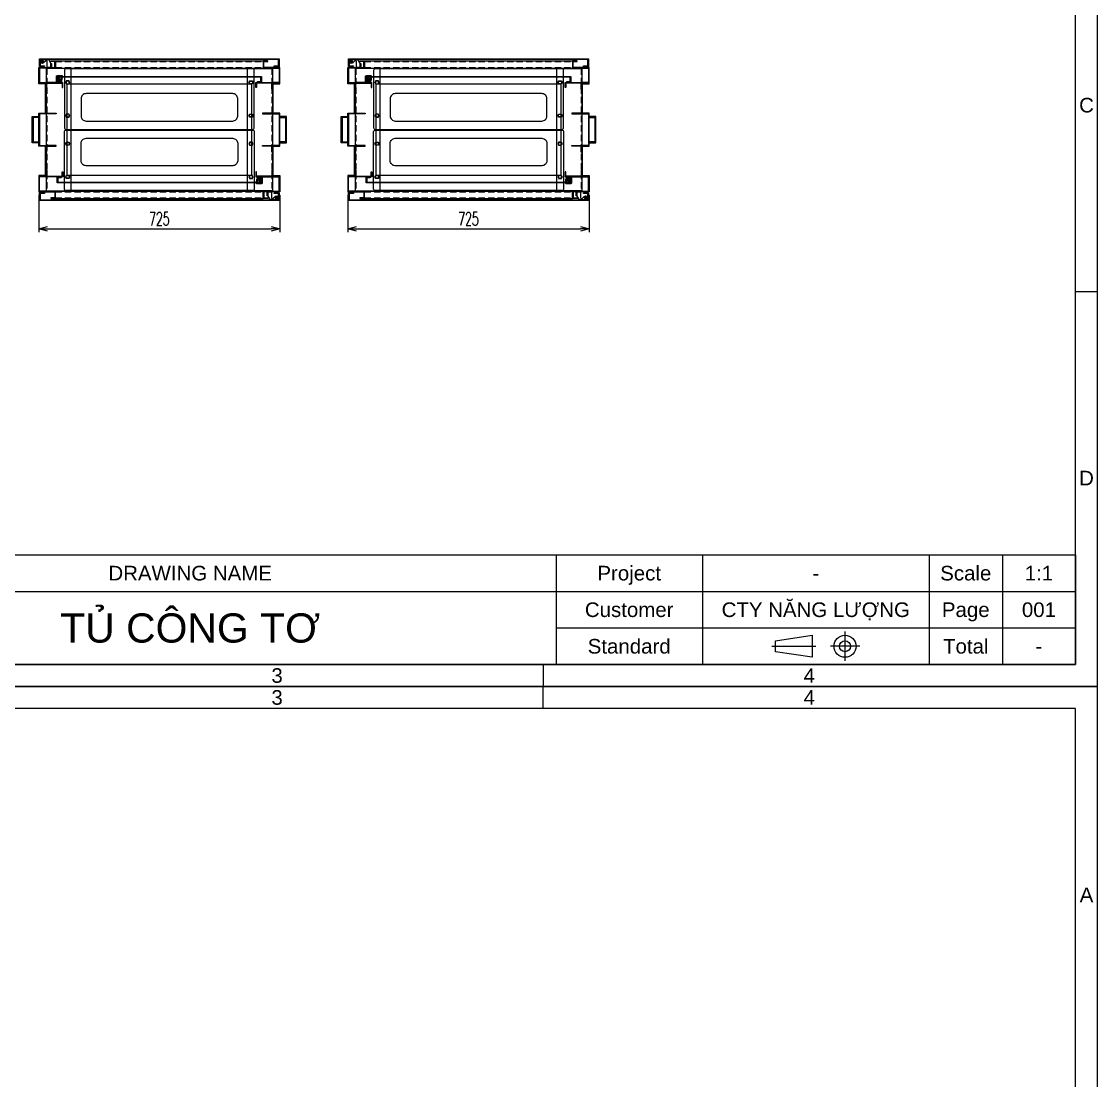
# Model space of a CAD drawing. Header units: millimetres. Extents: x -33730 to 17150, y -76829 to -27437.
# Drawn here: x -3905 to -670, y -59369 to -56183 of the extents above; entities that cross this region are included whole.
import ezdxf
from ezdxf.enums import TextEntityAlignment as Align

# ---------------------------------------------------------------- set-up
doc = ezdxf.new("R2010")
doc.units = ezdxf.units.MM
doc.header["$LTSCALE"] = 3
doc.linetypes.add('ACAD_ISO04W100', pattern=[30, 24, -3, 0, -3])
doc.linetypes.add('HIDDEN', pattern=[9.525, 6.35, -3.175])
for name, color, linetype in [('@.TEXT', 7, 'Continuous'), ('@.VISIBLE', 7, 'Continuous'), ('centerline', 6, 'ACAD_ISO04W100'), ('EQUIPMENT', 4, 'Continuous'), ('equipments', 2, 'Continuous'), ('S-DIM', 7, 'Continuous')]:
    doc.layers.add(name, color=color, linetype=linetype)
doc.styles.add('Ann_w01', font='romans.shx', dxfattribs={"width": 0.6, "bigfont": 'chineset.shx'})
doc.styles.add('Arial', font='arial.ttf')
doc.dimstyles.new('Dim 01_SC20', dxfattribs={"dimscale": 20, "dimtxt": 2, "dimasz": 1.3, "dimexe": 0.5, "dimexo": 0.5, "dimgap": 0.5, "dimtad": 1, "dimdec": 1, "dimzin": 12, "dimdsep": 46, "dimtxsty": 'Ann_w01', "dimblk": 'OPEN30', "dimcen": 1.5, "dimclrd": 6, "dimclre": 6, "dimclrt": 3, "dimadec": 1, "dimazin": 3, "dimtm": 1e-09, "dimtfac": 1, "dimtdec": 1, "dimtix": 1, "dimtmove": 0, "dimatfit": 3, "dimldrblk": 'OPEN30', "dimfxl": 1, "dimtolj": 1, "dimlwd": 0, "dimlwe": 0, "dimarcsym": 0})

# ---------------------------------------------------------------- blocks, each defined once
blk = doc.blocks.new('_Open30')
at = {"color": 0, "linetype": 'ByBlock', "lineweight": -2}
for p, q in [((-1, 0.27), (0, 0)), ((0, 0), (-1, -0.27)), ((0, 0), (-1, 0))]:
    blk.add_line(p, q, dxfattribs=at)
blk = doc.blocks.new('*D1522')
at = {"layer": 'Defpoints', "color": 0, "transparency": 16777216}
for p in [(-2923.6, -56696.3), (-2198.6, -56696.3), (-2198.6, -56806.9)]:
    blk.add_point(p, dxfattribs=at)
at = {"layer": 'S-DIM', "color": 6, "lineweight": 0, "transparency": 16777216}
for p, q in [((-2923.6, -56706.3), (-2923.6, -56816.9)), ((-2198.6, -56706.3), (-2198.6, -56816.9)), ((-2897.6, -56806.9), (-2224.6, -56806.9))]:
    blk.add_line(p, q, dxfattribs=at)
at = {"layer": 'S-DIM', "color": 6, "lineweight": 0, "transparency": 16777216, "xscale": 26, "yscale": 26, "zscale": 26, "rotation": 180}
blk.add_blockref('_Open30', (-2923.6, -56806.9), dxfattribs=at)
at = {"layer": 'S-DIM', "color": 6, "lineweight": 0, "transparency": 16777216, "xscale": 26, "yscale": 26, "zscale": 26}
blk.add_blockref('_Open30', (-2198.6, -56806.9), dxfattribs=at)
at = {"layer": 'S-DIM', "color": 3, "transparency": 16777216, "insert": (-2561.1, -56776.9), "char_height": 40, "attachment_point": 5, "style": 'Ann_w01'}
blk.add_mtext('\\A1;725', dxfattribs=at)
blk = doc.blocks.new('HL011-1 Top')
at = {"layer": 'centerline'}
for p, q in [((-20.3, 18.5), (-20.3, 16.5)), ((-3.8, 0), (4.2, 0)), ((0.2, 4), (0.2, -4))]:
    blk.add_line(p, q, dxfattribs=at)
at = {"layer": 'EQUIPMENT'}
for points in [[(-26, 17.5), (-26, 5.8, 0.131652), (-25.9, 5.3), (-26, 5.5), (-28, 5.5), (-28, 17.5), (-15, 17.5), (-15, 0, 0.414214), (-13, -2), (-10.3, -2)], [(-9.9, -3), (-10.3, -2), (-4, 4.2, -1.496606), (0.2, -6), (-19.3, -6), (-20.5, -6), (-20.5, -4), (-20.5, -4)]]:
    blk.add_lwpolyline(points, format="xyb", dxfattribs=at)
blk.add_lwpolyline([(-25.9, 5.3), (-19.3, -6), (-18.8, -5)], dxfattribs=at)
blk.add_circle((0.2, 0), 3.5, dxfattribs=at)
blk = doc.blocks.new('HL003-2 Top')
at = {"layer": 'centerline'}
blk.add_line((-1.6, 14.6), (-1.6, 2.6), dxfattribs=at)
for points in [[(3.5, 0), (-3.5, 0)], [(0, -3.5), (0, 3.5)]]:
    blk.add_lwpolyline(points, dxfattribs=at)
at = {"layer": 'EQUIPMENT'}
blk.add_line((7.2, 10.2), (5.2, 12.1), dxfattribs=at)
for points in [[(-6.3, 8.8), (-6.3, 9.9), (-9.8, 11.9), (-9.8, 13.6), (5.7, 13.6), (5.7, 11.3), (7.2, 10.2), (7.2, -5.4, -0.414214), (5.2, -7.4), (-9.3, -7.4), (-10.8, -5.2), (4.2, -5.2, 0.414214), (5.2, -4.2), (5.2, 12.1), (-9.8, 12.1)], [(-6.8, -3), (0, -3, 1), (0, 3), (-8, 3), (-7.4, 2.4, -0.414214), (-7.4, 0, 0.414214), (-7.4, -2.4), (-6.8, -3)]]:
    blk.add_lwpolyline(points, format="xyb", dxfattribs=at)
for points in [[(-7.3, -5.2), (-7.3, -2.9), (-10.8, -2.9), (-9.3, 1.8), (-9.3, 5.6), (-6.3, 8.8)], [(-4.6, 4.1), (-4.6, 13.6)], [(-4.1, 4.1), (-4.1, 13.6)], [(0.9, 4.1), (0.9, 13.6)], [(1.4, 4.1), (1.4, 13.6)]]:
    blk.add_lwpolyline(points, dxfattribs=at)
blk.add_lwpolyline([(-4.6, 4.1), (1.4, 4.1), (-1.6, 3.6)], close=True, dxfattribs=at)
blk = doc.blocks.new('*D1520')
at = {"layer": 'Defpoints', "color": 0, "transparency": 16777216}
for p in [(-3853.2, -56696.3), (-3128.2, -56696.3), (-3128.2, -56806.9)]:
    blk.add_point(p, dxfattribs=at)
at = {"layer": 'S-DIM', "color": 6, "lineweight": 0, "transparency": 16777216}
for p, q in [((-3853.2, -56706.3), (-3853.2, -56816.9)), ((-3128.2, -56706.3), (-3128.2, -56816.9)), ((-3827.2, -56806.9), (-3154.2, -56806.9))]:
    blk.add_line(p, q, dxfattribs=at)
at = {"layer": 'S-DIM', "color": 6, "lineweight": 0, "transparency": 16777216, "xscale": 26, "yscale": 26, "zscale": 26, "rotation": 180}
blk.add_blockref('_Open30', (-3853.2, -56806.9), dxfattribs=at)
at = {"layer": 'S-DIM', "color": 6, "lineweight": 0, "transparency": 16777216, "xscale": 26, "yscale": 26, "zscale": 26}
blk.add_blockref('_Open30', (-3128.2, -56806.9), dxfattribs=at)
at = {"layer": 'S-DIM', "color": 3, "transparency": 16777216, "insert": (-3490.7, -56776.9), "char_height": 40, "attachment_point": 5, "style": 'Ann_w01'}
blk.add_mtext('\\A1;725', dxfattribs=at)
blk = doc.blocks.new('Standard ISO')
at = {"color": 6}
for p, q in [((4, -2), (4, 2)), ((-6, 0), (0, 0)), ((6, 0), (2, 0))]:
    blk.add_line(p, q, dxfattribs=at)
blk.add_lwpolyline([(-0.5, 1.5), (-0.5, -1.5), (-5.5, -0.75), (-5.5, 0.75), (-0.5, 1.5)])
for radius in [1.5, 0.75]:
    blk.add_circle((4, 0), radius)
blk = doc.blocks.new('KHUNG BAN VE (Made by Tung)')
at = {"layer": '@.VISIBLE', "color": 8}
for p, q in [((221.25, 207), (221.25, 210)), ((294, 54), (297, 54)), ((223, 18), (223, 3)), ((243, 18), (243, 3)), ((274, 18), (274, 3)), ((284, 18), (284, 3)), ((123, 13), (294, 13)), ((223, 8), (294, 8)), ((221.25, 3), (221.25, 0))]:
    blk.add_line(p, q, dxfattribs=at)
for points in [[(0, 0), (297, 0), (297, 210), (0, 210)], [(3, 3), (294, 3), (294, 207), (3, 207)], [(3, 18), (294, 18), (294, 3), (3, 3)]]:
    blk.add_lwpolyline(points, close=True, dxfattribs=at)
blk.add_blockref('Standard ISO', (258.5, 5.5))
at = {"layer": '@.TEXT', "color": 1, "style": 'Arial'}
for s, p in [('3', (184.875, 208.5)), ('4', (257.625, 208.5)), ('A', (295.5, 181.5)), ('C', (295.5, 79.5)), ('D', (295.5, 28.5)), ('3', (184.875, 1.5)), ('4', (257.625, 1.5))]:
    blk.add_text(s, height=2, dxfattribs=at).set_placement(p, align=Align.MIDDLE_CENTER)
at = {"layer": '@.TEXT', "color": 2, "style": 'Arial'}
for s, p in [('DRAWING NAME', (173, 15.5)), ('Project', (233, 15.5)), ('Scale', (279, 15.5)), ('Customer', (233, 10.5)), ('Page', (279, 10.5)), ('Standard', (233, 5.5)), ('Total', (279, 5.5))]:
    blk.add_text(s, height=2, dxfattribs=at).set_placement(p, align=Align.MIDDLE_CENTER)
at = {"layer": '@.TEXT', "color": 1, "style": 'Arial'}
for tag, height, p in [('DESIGNER_NAME', 2, (38, 15.5)), ('PROJECT_CODE', 2, (258.5, 15.5)), ('SCALE', 2, (289, 15.5)), ('APPROVED_NAME', 2, (38, 10.5)), ('CUSTOMER_NAME', 2, (258.5, 10.5)), ('PAGE', 2, (289, 10.5)), ('DRAWING_NAME', 4, (173, 8)), ('TOTAL', 2, (289, 5.5))]:
    blk.add_attdef(tag, text='', height=height, dxfattribs=at).set_placement(p, align=Align.MIDDLE_CENTER)

msp = doc.modelspace()

# ---------------------------------------------------------------- linework, layer by layer
at = {"layer": '@.VISIBLE', "color": 252}
for p, q in [((-3803.23, -56301.26), (-3178.23, -56301.26)), ((-2873.6, -56301.26), (-2248.6, -56301.26)), ((-3803.23, -56323.26), (-3178.23, -56323.26)), ((-2873.6, -56323.26), (-2248.6, -56323.26)), ((-3803.23, -56694.26), (-3178.23, -56694.26)), ((-2873.6, -56694.26), (-2248.6, -56694.26)), ((-3803.23, -56716.26), (-3178.23, -56716.26)), ((-2873.6, -56716.26), (-2248.6, -56716.26))]:
    msp.add_line(p, q, dxfattribs=at)
at = {"layer": '@.VISIBLE', "color": 252, "linetype": 'HIDDEN'}
for p, q in [((-3803.23, -56303.26), (-3178.23, -56303.26)), ((-3803.23, -56321.26), (-3178.23, -56321.26)), ((-2873.6, -56303.26), (-2248.6, -56303.26)), ((-2873.6, -56321.26), (-2248.6, -56321.26)), ((-3803.23, -56696.26), (-3178.23, -56696.26)), ((-2873.6, -56696.26), (-2248.6, -56696.26)), ((-3803.23, -56714.26), (-3178.23, -56714.26)), ((-2873.6, -56714.26), (-2248.6, -56714.26))]:
    msp.add_line(p, q, dxfattribs=at)
at = {"layer": '@.VISIBLE', "color": 6, "linetype": 'HIDDEN'}
for p, q in [((-3829.23, -56324.26), (-3829.23, -56693.26)), ((-3152.23, -56324.26), (-3152.23, -56693.26)), ((-2899.6, -56324.26), (-2899.6, -56693.26)), ((-2222.6, -56324.26), (-2222.6, -56693.26))]:
    msp.add_line(p, q, dxfattribs=at)
at = {"layer": '@.VISIBLE', "color": 151}
for p, q in [((-3811.23, -56460.76), (-3811.23, -56458.76)), ((-3170.23, -56460.76), (-3170.23, -56458.76)), ((-2881.6, -56460.76), (-2881.6, -56458.76)), ((-2240.6, -56460.76), (-2240.6, -56458.76)), ((-3811.23, -56556.76), (-3811.23, -56558.76)), ((-3170.23, -56556.76), (-3170.23, -56558.76)), ((-2881.6, -56556.76), (-2881.6, -56558.76)), ((-2240.6, -56556.76), (-2240.6, -56558.76))]:
    msp.add_line(p, q, dxfattribs=at)
at = {"layer": '@.VISIBLE'}
for points in [[(-3833.23, -56371.26), (-3853.23, -56371.26), (-3853.23, -56321.26), (-3805.23, -56321.26), (-3805.23, -56303.26), (-3817.23, -56303.26), (-3817.23, -56301.26), (-3803.23, -56301.26), (-3803.23, -56323.26), (-3851.23, -56323.26), (-3851.23, -56369.26), (-3833.23, -56369.26)], [(-3148.23, -56371.26), (-3128.23, -56371.26), (-3128.23, -56321.26), (-3176.23, -56321.26), (-3176.23, -56303.26), (-3164.23, -56303.26), (-3164.23, -56301.26), (-3178.23, -56301.26), (-3178.23, -56323.26), (-3130.23, -56323.26), (-3130.23, -56369.26), (-3148.23, -56369.26)], [(-2903.6, -56371.26), (-2923.6, -56371.26), (-2923.6, -56321.26), (-2875.6, -56321.26), (-2875.6, -56303.26), (-2887.6, -56303.26), (-2887.6, -56301.26), (-2873.6, -56301.26), (-2873.6, -56323.26), (-2921.6, -56323.26), (-2921.6, -56369.26), (-2903.6, -56369.26)], [(-2218.6, -56371.26), (-2198.6, -56371.26), (-2198.6, -56321.26), (-2246.6, -56321.26), (-2246.6, -56303.26), (-2234.6, -56303.26), (-2234.6, -56301.26), (-2248.6, -56301.26), (-2248.6, -56323.26), (-2200.6, -56323.26), (-2200.6, -56369.26), (-2218.6, -56369.26)], [(-3768.23, -56371.26), (-3213.23, -56371.26), (-3213.23, -56646.26), (-3768.23, -56646.26)], [(-2838.6, -56371.26), (-2283.6, -56371.26), (-2283.6, -56646.26), (-2838.6, -56646.26)], [(-3853.23, -56548.76), (-3873.23, -56548.76), (-3873.23, -56468.76), (-3853.23, -56468.76), (-3853.23, -56471.76), (-3870.23, -56471.76), (-3870.23, -56545.76), (-3853.23, -56545.76)], [(-3128.23, -56548.76), (-3108.23, -56548.76), (-3108.23, -56468.76), (-3128.23, -56468.76), (-3128.23, -56471.76), (-3111.23, -56471.76), (-3111.23, -56545.76), (-3128.23, -56545.76)], [(-2923.6, -56548.76), (-2943.6, -56548.76), (-2943.6, -56468.76), (-2923.6, -56468.76), (-2923.6, -56471.76), (-2940.6, -56471.76), (-2940.6, -56545.76), (-2923.6, -56545.76)], [(-2198.6, -56548.76), (-2178.6, -56548.76), (-2178.6, -56468.76), (-2198.6, -56468.76), (-2198.6, -56471.76), (-2181.6, -56471.76), (-2181.6, -56545.76), (-2198.6, -56545.76)], [(-3833.23, -56646.26), (-3853.23, -56646.26), (-3853.23, -56696.26), (-3805.23, -56696.26), (-3805.23, -56714.26), (-3817.23, -56714.26), (-3817.23, -56716.26), (-3803.23, -56716.26), (-3803.23, -56694.26), (-3851.23, -56694.26), (-3851.23, -56648.26), (-3833.23, -56648.26)], [(-3148.23, -56646.26), (-3128.23, -56646.26), (-3128.23, -56696.26), (-3176.23, -56696.26), (-3176.23, -56714.26), (-3164.23, -56714.26), (-3164.23, -56716.26), (-3178.23, -56716.26), (-3178.23, -56694.26), (-3130.23, -56694.26), (-3130.23, -56648.26), (-3148.23, -56648.26)], [(-2903.6, -56646.26), (-2923.6, -56646.26), (-2923.6, -56696.26), (-2875.6, -56696.26), (-2875.6, -56714.26), (-2887.6, -56714.26), (-2887.6, -56716.26), (-2873.6, -56716.26), (-2873.6, -56694.26), (-2921.6, -56694.26), (-2921.6, -56648.26), (-2903.6, -56648.26)], [(-2218.6, -56646.26), (-2198.6, -56646.26), (-2198.6, -56696.26), (-2246.6, -56696.26), (-2246.6, -56714.26), (-2234.6, -56714.26), (-2234.6, -56716.26), (-2248.6, -56716.26), (-2248.6, -56694.26), (-2200.6, -56694.26), (-2200.6, -56648.26), (-2218.6, -56648.26)]]:
    msp.add_lwpolyline(points, close=True, dxfattribs=at)
at = {"layer": '@.VISIBLE', "color": 4}
for points in [[(-3836.23, -56318.76), (-3851.23, -56318.76), (-3851.23, -56295.76), (-3130.23, -56295.76), (-3130.23, -56318.76), (-3145.23, -56318.76), (-3145.23, -56316.76), (-3132.23, -56316.76), (-3132.23, -56297.76), (-3849.23, -56297.76), (-3849.23, -56316.76), (-3836.23, -56316.76)], [(-2906.6, -56318.76), (-2921.6, -56318.76), (-2921.6, -56295.76), (-2200.6, -56295.76), (-2200.6, -56318.76), (-2215.6, -56318.76), (-2215.6, -56316.76), (-2202.6, -56316.76), (-2202.6, -56297.76), (-2919.6, -56297.76), (-2919.6, -56316.76), (-2906.6, -56316.76)], [(-3786.23, -56365.46), (-3798.23, -56365.46), (-3798.23, -56348.46), (-3183.23, -56348.46), (-3183.23, -56365.46), (-3195.23, -56365.46), (-3195.23, -56363.46), (-3185.23, -56363.46), (-3185.23, -56350.46), (-3796.23, -56350.46), (-3796.23, -56363.46), (-3786.23, -56363.46)], [(-2856.6, -56365.46), (-2868.6, -56365.46), (-2868.6, -56348.46), (-2253.6, -56348.46), (-2253.6, -56365.46), (-2265.6, -56365.46), (-2265.6, -56363.46), (-2255.6, -56363.46), (-2255.6, -56350.46), (-2866.6, -56350.46), (-2866.6, -56363.46), (-2856.6, -56363.46)], [(-3195.23, -56652.06), (-3183.23, -56652.06), (-3183.23, -56669.06), (-3798.23, -56669.06), (-3798.23, -56652.06), (-3786.23, -56652.06), (-3786.23, -56654.06), (-3796.23, -56654.06), (-3796.23, -56667.06), (-3185.23, -56667.06), (-3185.23, -56654.06), (-3195.23, -56654.06)], [(-2265.6, -56652.06), (-2253.6, -56652.06), (-2253.6, -56669.06), (-2868.6, -56669.06), (-2868.6, -56652.06), (-2856.6, -56652.06), (-2856.6, -56654.06), (-2866.6, -56654.06), (-2866.6, -56667.06), (-2255.6, -56667.06), (-2255.6, -56654.06), (-2265.6, -56654.06)], [(-3145.23, -56698.76), (-3130.23, -56698.76), (-3130.23, -56721.76), (-3851.23, -56721.76), (-3851.23, -56698.76), (-3836.23, -56698.76), (-3836.23, -56700.76), (-3849.23, -56700.76), (-3849.23, -56719.76), (-3132.23, -56719.76), (-3132.23, -56700.76), (-3145.23, -56700.76)], [(-2215.6, -56698.76), (-2200.6, -56698.76), (-2200.6, -56721.76), (-2921.6, -56721.76), (-2921.6, -56698.76), (-2906.6, -56698.76), (-2906.6, -56700.76), (-2919.6, -56700.76), (-2919.6, -56719.76), (-2202.6, -56719.76), (-2202.6, -56700.76), (-2215.6, -56700.76)]]:
    msp.add_lwpolyline(points, close=True, dxfattribs=at)
at = {"layer": '@.VISIBLE', "color": 6}
for points in [[(-3756.23, -56324.26), (-3831.23, -56324.26), (-3831.23, -56693.26), (-3756.23, -56693.26)], [(-3225.23, -56324.26), (-3150.23, -56324.26), (-3150.23, -56693.26), (-3225.23, -56693.26)], [(-2826.6, -56324.26), (-2901.6, -56324.26), (-2901.6, -56693.26), (-2826.6, -56693.26)], [(-2295.6, -56324.26), (-2220.6, -56324.26), (-2220.6, -56693.26), (-2295.6, -56693.26)], [(-3761.73, -56362.01), (-3770.73, -56362.01), (-3770.73, -56371.01), (-3761.73, -56371.01)], [(-3219.73, -56362.01), (-3210.73, -56362.01), (-3210.73, -56371.01), (-3219.73, -56371.01)], [(-2832.1, -56362.01), (-2841.1, -56362.01), (-2841.1, -56371.01), (-2832.1, -56371.01)], [(-2290.1, -56362.01), (-2281.1, -56362.01), (-2281.1, -56371.01), (-2290.1, -56371.01)], [(-3761.73, -56462.01), (-3770.73, -56462.01), (-3770.73, -56471.01), (-3761.73, -56471.01)], [(-3219.73, -56462.01), (-3210.73, -56462.01), (-3210.73, -56471.01), (-3219.73, -56471.01)], [(-2832.1, -56462.01), (-2841.1, -56462.01), (-2841.1, -56471.01), (-2832.1, -56471.01)], [(-2290.1, -56462.01), (-2281.1, -56462.01), (-2281.1, -56471.01), (-2290.1, -56471.01)], [(-3761.73, -56555.51), (-3770.73, -56555.51), (-3770.73, -56546.51), (-3761.73, -56546.51)], [(-3219.73, -56555.51), (-3210.73, -56555.51), (-3210.73, -56546.51), (-3219.73, -56546.51)], [(-2832.1, -56555.51), (-2841.1, -56555.51), (-2841.1, -56546.51), (-2832.1, -56546.51)], [(-2290.1, -56555.51), (-2281.1, -56555.51), (-2281.1, -56546.51), (-2290.1, -56546.51)], [(-3761.73, -56655.51), (-3770.73, -56655.51), (-3770.73, -56646.51), (-3761.73, -56646.51)], [(-3219.73, -56655.51), (-3210.73, -56655.51), (-3210.73, -56646.51), (-3219.73, -56646.51)], [(-2832.1, -56655.51), (-2841.1, -56655.51), (-2841.1, -56646.51), (-2832.1, -56646.51)], [(-2290.1, -56655.51), (-2281.1, -56655.51), (-2281.1, -56646.51), (-2290.1, -56646.51)]]:
    msp.add_lwpolyline(points, close=True, dxfattribs=at)
at = {"layer": '@.VISIBLE', "color": 3}
for points in [[(-3771.23, -56507.76), (-3210.23, -56507.76, 0.4142136), (-3205.23, -56502.76), (-3205.23, -56330.26, 0.4142136), (-3210.23, -56325.26), (-3771.23, -56325.26, 0.4142136), (-3776.23, -56330.26), (-3776.23, -56502.76, 0.4142136)], [(-2841.6, -56507.76), (-2280.6, -56507.76, 0.4142136), (-2275.6, -56502.76), (-2275.6, -56330.26, 0.4142136), (-2280.6, -56325.26), (-2841.6, -56325.26, 0.4142136), (-2846.6, -56330.26), (-2846.6, -56502.76, 0.4142136)], [(-3764.23, -56362.51), (-3768.23, -56362.51, 0.4142136), (-3772.23, -56366.51), (-3772.23, -56366.51, 0.4142136), (-3768.23, -56370.51), (-3764.23, -56370.51, 0.4142136), (-3760.23, -56366.51), (-3760.23, -56366.51, 0.4142136)], [(-3217.23, -56362.51), (-3213.23, -56362.51, -0.4142136), (-3209.23, -56366.51), (-3209.23, -56366.51, -0.4142136), (-3213.23, -56370.51), (-3217.23, -56370.51, -0.4142136), (-3221.23, -56366.51), (-3221.23, -56366.51, -0.4142136)], [(-2834.6, -56362.51), (-2838.6, -56362.51, 0.4142136), (-2842.6, -56366.51), (-2842.6, -56366.51, 0.4142136), (-2838.6, -56370.51), (-2834.6, -56370.51, 0.4142136), (-2830.6, -56366.51), (-2830.6, -56366.51, 0.4142136)], [(-2287.6, -56362.51), (-2283.6, -56362.51, -0.4142136), (-2279.6, -56366.51), (-2279.6, -56366.51, -0.4142136), (-2283.6, -56370.51), (-2287.6, -56370.51, -0.4142136), (-2291.6, -56366.51), (-2291.6, -56366.51, -0.4142136)], [(-3711.23, -56482.76), (-3270.23, -56482.76, 0.4142136), (-3255.23, -56467.76), (-3255.23, -56415.26, 0.4142136), (-3270.23, -56400.26), (-3711.23, -56400.26, 0.4142136), (-3726.23, -56415.26), (-3726.23, -56467.76, 0.4142136)], [(-2781.6, -56482.76), (-2340.6, -56482.76, 0.4142136), (-2325.6, -56467.76), (-2325.6, -56415.26, 0.4142136), (-2340.6, -56400.26), (-2781.6, -56400.26, 0.4142136), (-2796.6, -56415.26), (-2796.6, -56467.76, 0.4142136)], [(-3764.23, -56462.51), (-3768.23, -56462.51, 0.4142136), (-3772.23, -56466.51), (-3772.23, -56466.51, 0.4142136), (-3768.23, -56470.51), (-3764.23, -56470.51, 0.4142136), (-3760.23, -56466.51), (-3760.23, -56466.51, 0.4142136)], [(-3217.23, -56462.51), (-3213.23, -56462.51, -0.4142136), (-3209.23, -56466.51), (-3209.23, -56466.51, -0.4142136), (-3213.23, -56470.51), (-3217.23, -56470.51, -0.4142136), (-3221.23, -56466.51), (-3221.23, -56466.51, -0.4142136)], [(-2834.6, -56462.51), (-2838.6, -56462.51, 0.4142136), (-2842.6, -56466.51), (-2842.6, -56466.51, 0.4142136), (-2838.6, -56470.51), (-2834.6, -56470.51, 0.4142136), (-2830.6, -56466.51), (-2830.6, -56466.51, 0.4142136)], [(-2287.6, -56462.51), (-2283.6, -56462.51, -0.4142136), (-2279.6, -56466.51), (-2279.6, -56466.51, -0.4142136), (-2283.6, -56470.51), (-2287.6, -56470.51, -0.4142136), (-2291.6, -56466.51), (-2291.6, -56466.51, -0.4142136)], [(-3771.23, -56509.76), (-3210.23, -56509.76, -0.4142136), (-3205.23, -56514.76), (-3205.23, -56687.26, -0.4142136), (-3210.23, -56692.26), (-3771.23, -56692.26, -0.4142136), (-3776.23, -56687.26), (-3776.23, -56514.76, -0.4142136)], [(-2841.6, -56509.76), (-2280.6, -56509.76, -0.4142136), (-2275.6, -56514.76), (-2275.6, -56687.26, -0.4142136), (-2280.6, -56692.26), (-2841.6, -56692.26, -0.4142136), (-2846.6, -56687.26), (-2846.6, -56514.76, -0.4142136)], [(-3764.23, -56555.01), (-3768.23, -56555.01, -0.4142136), (-3772.23, -56551.01), (-3772.23, -56551.01, -0.4142136), (-3768.23, -56547.01), (-3764.23, -56547.01, -0.4142136), (-3760.23, -56551.01), (-3760.23, -56551.01, -0.4142136)], [(-3711.23, -56534.76), (-3270.23, -56534.76, -0.4142136), (-3255.23, -56549.76), (-3255.23, -56602.26, -0.4142136), (-3270.23, -56617.26), (-3711.23, -56617.26, -0.4142136), (-3726.23, -56602.26), (-3726.23, -56549.76, -0.4142136)], [(-3217.23, -56555.01), (-3213.23, -56555.01, 0.4142136), (-3209.23, -56551.01), (-3209.23, -56551.01, 0.4142136), (-3213.23, -56547.01), (-3217.23, -56547.01, 0.4142136), (-3221.23, -56551.01), (-3221.23, -56551.01, 0.4142136)], [(-2834.6, -56555.01), (-2838.6, -56555.01, -0.4142136), (-2842.6, -56551.01), (-2842.6, -56551.01, -0.4142136), (-2838.6, -56547.01), (-2834.6, -56547.01, -0.4142136), (-2830.6, -56551.01), (-2830.6, -56551.01, -0.4142136)], [(-2781.6, -56534.76), (-2340.6, -56534.76, -0.4142136), (-2325.6, -56549.76), (-2325.6, -56602.26, -0.4142136), (-2340.6, -56617.26), (-2781.6, -56617.26, -0.4142136), (-2796.6, -56602.26), (-2796.6, -56549.76, -0.4142136)], [(-2287.6, -56555.01), (-2283.6, -56555.01, 0.4142136), (-2279.6, -56551.01), (-2279.6, -56551.01, 0.4142136), (-2283.6, -56547.01), (-2287.6, -56547.01, 0.4142136), (-2291.6, -56551.01), (-2291.6, -56551.01, 0.4142136)], [(-3764.23, -56655.01), (-3768.23, -56655.01, -0.4142136), (-3772.23, -56651.01), (-3772.23, -56651.01, -0.4142136), (-3768.23, -56647.01), (-3764.23, -56647.01, -0.4142136), (-3760.23, -56651.01), (-3760.23, -56651.01, -0.4142136)], [(-3217.23, -56655.01), (-3213.23, -56655.01, 0.4142136), (-3209.23, -56651.01), (-3209.23, -56651.01, 0.4142136), (-3213.23, -56647.01), (-3217.23, -56647.01, 0.4142136), (-3221.23, -56651.01), (-3221.23, -56651.01, 0.4142136)], [(-2834.6, -56655.01), (-2838.6, -56655.01, -0.4142136), (-2842.6, -56651.01), (-2842.6, -56651.01, -0.4142136), (-2838.6, -56647.01), (-2834.6, -56647.01, -0.4142136), (-2830.6, -56651.01), (-2830.6, -56651.01, -0.4142136)], [(-2287.6, -56655.01), (-2283.6, -56655.01, 0.4142136), (-2279.6, -56651.01), (-2279.6, -56651.01, 0.4142136), (-2283.6, -56647.01), (-2287.6, -56647.01, 0.4142136), (-2291.6, -56651.01), (-2291.6, -56651.01, 0.4142136)]]:
    msp.add_lwpolyline(points, format="xyb", close=True, dxfattribs=at)
at = {"layer": '@.VISIBLE', "color": 1}
for points in [[(-3850.73, -56648.26), (-3833.23, -56648.26), (-3833.23, -56558.76), (-3853.23, -56558.76), (-3853.23, -56458.76), (-3833.23, -56458.76), (-3833.23, -56369.26), (-3850.73, -56369.26), (-3850.73, -56367.26), (-3831.23, -56367.26), (-3831.23, -56460.76), (-3851.23, -56460.76), (-3851.23, -56556.76), (-3831.23, -56556.76), (-3831.23, -56650.26), (-3850.73, -56650.26)], [(-3130.73, -56648.26), (-3148.23, -56648.26), (-3148.23, -56558.76), (-3128.23, -56558.76), (-3128.23, -56458.76), (-3148.23, -56458.76), (-3148.23, -56369.26), (-3130.73, -56369.26), (-3130.73, -56367.26), (-3150.23, -56367.26), (-3150.23, -56460.76), (-3130.23, -56460.76), (-3130.23, -56556.76), (-3150.23, -56556.76), (-3150.23, -56650.26), (-3130.73, -56650.26)], [(-2921.1, -56648.26), (-2903.6, -56648.26), (-2903.6, -56558.76), (-2923.6, -56558.76), (-2923.6, -56458.76), (-2903.6, -56458.76), (-2903.6, -56369.26), (-2921.1, -56369.26), (-2921.1, -56367.26), (-2901.6, -56367.26), (-2901.6, -56460.76), (-2921.6, -56460.76), (-2921.6, -56556.76), (-2901.6, -56556.76), (-2901.6, -56650.26), (-2921.1, -56650.26)], [(-2201.1, -56648.26), (-2218.6, -56648.26), (-2218.6, -56558.76), (-2198.6, -56558.76), (-2198.6, -56458.76), (-2218.6, -56458.76), (-2218.6, -56369.26), (-2201.1, -56369.26), (-2201.1, -56367.26), (-2220.6, -56367.26), (-2220.6, -56460.76), (-2200.6, -56460.76), (-2200.6, -56556.76), (-2220.6, -56556.76), (-2220.6, -56650.26), (-2201.1, -56650.26)]]:
    msp.add_lwpolyline(points, close=True, dxfattribs=at)
at = {"layer": '@.VISIBLE', "color": 2}
for points in [[(-3781.23, -56382.26), (-3781.23, -56367.26), (-3831.23, -56367.26), (-3831.23, -56387.26), (-3829.23, -56387.26), (-3829.23, -56369.26), (-3783.23, -56369.26), (-3783.23, -56382.26)], [(-3200.23, -56382.26), (-3200.23, -56367.26), (-3150.23, -56367.26), (-3150.23, -56387.26), (-3152.23, -56387.26), (-3152.23, -56369.26), (-3198.23, -56369.26), (-3198.23, -56382.26)], [(-2851.6, -56382.26), (-2851.6, -56367.26), (-2901.6, -56367.26), (-2901.6, -56387.26), (-2899.6, -56387.26), (-2899.6, -56369.26), (-2853.6, -56369.26), (-2853.6, -56382.26)], [(-2270.6, -56382.26), (-2270.6, -56367.26), (-2220.6, -56367.26), (-2220.6, -56387.26), (-2222.6, -56387.26), (-2222.6, -56369.26), (-2268.6, -56369.26), (-2268.6, -56382.26)], [(-3781.23, -56635.26), (-3781.23, -56650.26), (-3831.23, -56650.26), (-3831.23, -56630.26), (-3829.23, -56630.26), (-3829.23, -56648.26), (-3783.23, -56648.26), (-3783.23, -56635.26)], [(-3200.23, -56635.26), (-3200.23, -56650.26), (-3150.23, -56650.26), (-3150.23, -56630.26), (-3152.23, -56630.26), (-3152.23, -56648.26), (-3198.23, -56648.26), (-3198.23, -56635.26)], [(-2851.6, -56635.26), (-2851.6, -56650.26), (-2901.6, -56650.26), (-2901.6, -56630.26), (-2899.6, -56630.26), (-2899.6, -56648.26), (-2853.6, -56648.26), (-2853.6, -56635.26)], [(-2270.6, -56635.26), (-2270.6, -56650.26), (-2220.6, -56650.26), (-2220.6, -56630.26), (-2222.6, -56630.26), (-2222.6, -56648.26), (-2268.6, -56648.26), (-2268.6, -56635.26)]]:
    msp.add_lwpolyline(points, close=True, dxfattribs=at)
at = {"layer": '@.VISIBLE', "color": 151}
for points in [[(-3801.23, -56460.76), (-3831.23, -56460.76), (-3831.23, -56440.76), (-3829.23, -56440.76), (-3829.23, -56458.76), (-3801.23, -56458.76)], [(-3180.23, -56460.76), (-3150.23, -56460.76), (-3150.23, -56440.76), (-3152.23, -56440.76), (-3152.23, -56458.76), (-3180.23, -56458.76)], [(-2871.6, -56460.76), (-2901.6, -56460.76), (-2901.6, -56440.76), (-2899.6, -56440.76), (-2899.6, -56458.76), (-2871.6, -56458.76)], [(-2250.6, -56460.76), (-2220.6, -56460.76), (-2220.6, -56440.76), (-2222.6, -56440.76), (-2222.6, -56458.76), (-2250.6, -56458.76)], [(-3801.23, -56556.76), (-3831.23, -56556.76), (-3831.23, -56576.76), (-3829.23, -56576.76), (-3829.23, -56558.76), (-3801.23, -56558.76)], [(-3180.23, -56556.76), (-3150.23, -56556.76), (-3150.23, -56576.76), (-3152.23, -56576.76), (-3152.23, -56558.76), (-3180.23, -56558.76)], [(-2871.6, -56556.76), (-2901.6, -56556.76), (-2901.6, -56576.76), (-2899.6, -56576.76), (-2899.6, -56558.76), (-2871.6, -56558.76)], [(-2250.6, -56556.76), (-2220.6, -56556.76), (-2220.6, -56576.76), (-2222.6, -56576.76), (-2222.6, -56558.76), (-2250.6, -56558.76)]]:
    msp.add_lwpolyline(points, close=True, dxfattribs=at)

# ---------------------------------------------------------------- block references
at = {"layer": '@.VISIBLE'}
ref = msp.add_blockref('KHUNG BAN VE (Made by Tung)', (-7204.05, -58183.99), dxfattribs=dict(at, xscale=22, yscale=22, zscale=22))
ref.add_attrib('TOTAL', '-', dxfattribs={"layer": '@.TEXT', "color": 1, "height": 44, "style": 'Arial'}).set_placement((-846.05, -58062.99), align=Align.MIDDLE_CENTER)
ref.add_attrib('PAGE', '001', dxfattribs={"layer": '@.TEXT', "color": 1, "height": 44, "style": 'Arial'}).set_placement((-846.05, -57952.99), align=Align.MIDDLE_CENTER)
ref.add_attrib('SCALE', '1:1', dxfattribs={"layer": '@.TEXT', "color": 1, "height": 44, "style": 'Arial'}).set_placement((-846.05, -57842.99), align=Align.MIDDLE_CENTER)
ref.add_attrib('CUSTOMER_NAME', 'CTY NĂNG LƯỢNG', dxfattribs={"layer": '@.TEXT', "color": 1, "height": 44, "style": 'Arial'}).set_placement((-1517.05, -57952.99), align=Align.MIDDLE_CENTER)
ref.add_attrib('PROJECT_CODE', '-', dxfattribs={"layer": '@.TEXT', "color": 1, "height": 44, "style": 'Arial'}).set_placement((-1517.05, -57842.99), align=Align.MIDDLE_CENTER)
ref.add_attrib('DRAWING_NAME', 'TỦ CÔNG TƠ', dxfattribs={"layer": '@.TEXT', "color": 1, "height": 88, "style": 'Arial'}).set_placement((-3398.05, -58007.99), align=Align.MIDDLE_CENTER)
at = {"layer": '@.VISIBLE', "xscale": 22, "yscale": 22, "zscale": 22}
msp.add_blockref('KHUNG BAN VE (Made by Tung)', (-7204.05, -62803.99), dxfattribs=at)
at = {"layer": 'equipments', "rotation": 180}
for name, p in [('HL011-1 Top', (-3842.73, -56303.76)), ('HL011-1 Top', (-2913.1, -56303.76)), ('HL003-2 Top', (-3793.03, -56353.66)), ('HL003-2 Top', (-2863.4, -56353.66))]:
    msp.add_blockref(name, p, dxfattribs=at)
at = {"layer": 'equipments'}
for name, p in [('HL003-2 Top', (-3188.43, -56663.86)), ('HL003-2 Top', (-2258.8, -56663.86)), ('HL011-1 Top', (-3138.73, -56713.76)), ('HL011-1 Top', (-2209.1, -56713.76))]:
    msp.add_blockref(name, p, dxfattribs=at)

# ---------------------------------------------------------------- dimensions: what is measured, and where the dimension line sits
at = {"layer": 'S-DIM'}
for base, p1, p2, picture, middle in [((-3128.23, -56806.89), (-3853.23, -56696.26), (-3128.23, -56696.26), '*D1520', (-3490.73, -56776.89)), ((-2198.6, -56806.89), (-2923.6, -56696.26), (-2198.6, -56696.26), '*D1522', (-2561.1, -56776.89))]:
    dim = msp.add_linear_dim(base=base, p1=p1, p2=p2, dimstyle='Dim 01_SC20', dxfattribs=at)
    dim.commit()
    dim.dimension.update_dxf_attribs({"geometry": picture, "text_midpoint": middle})

doc.saveas('drawing.dxf')
